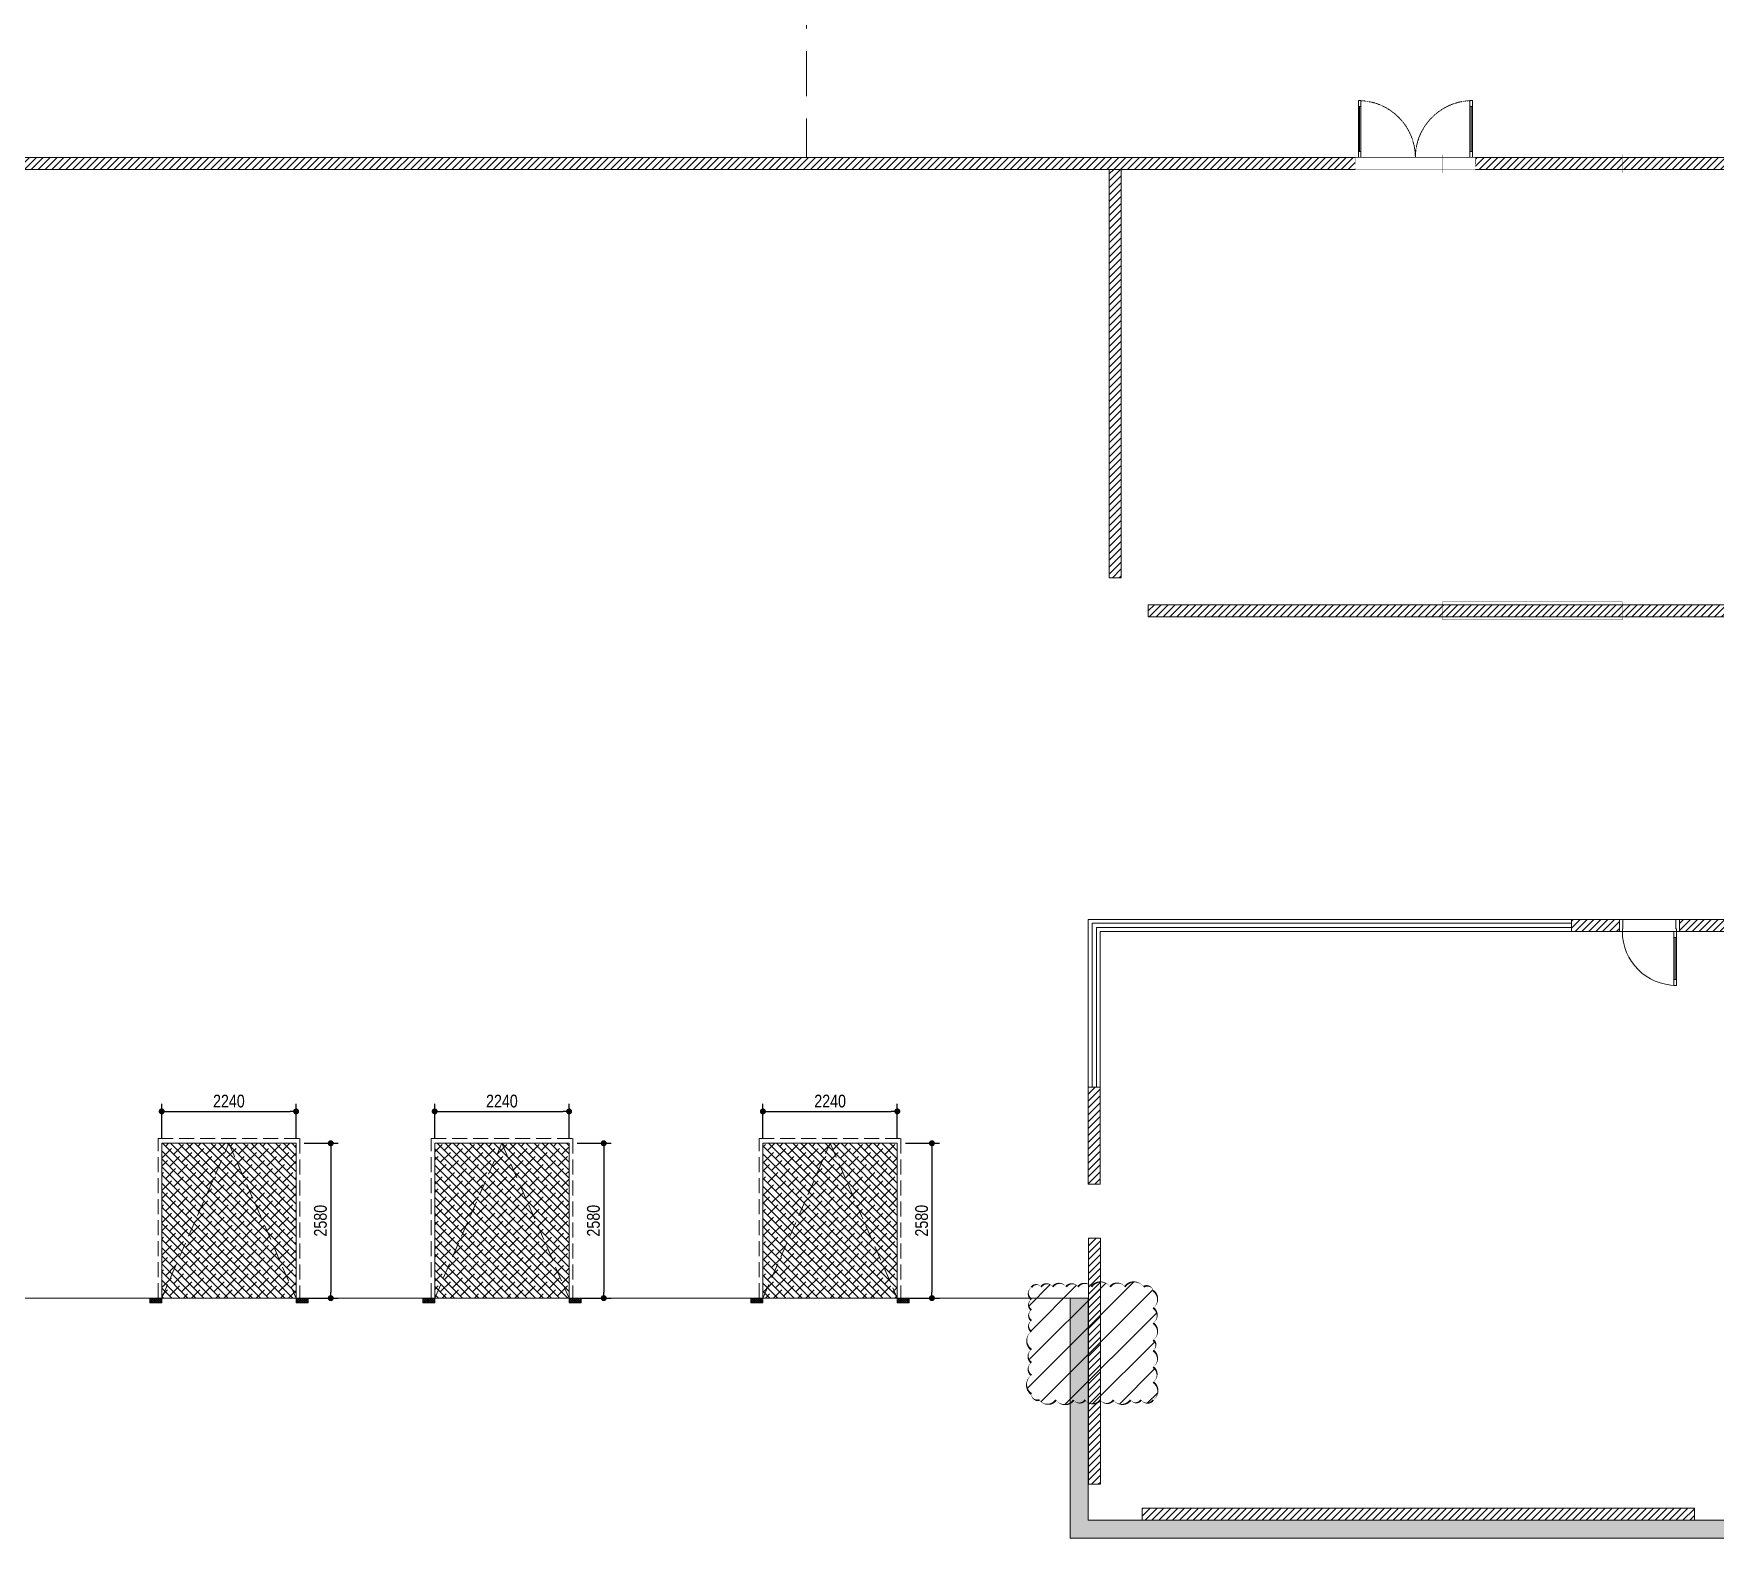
# Model space of a CAD drawing. Header units: millimetres. Extents: x -162958 to 167200, y -450 to 146301.
# Drawn here: x 49972 to 78000, y -2 to 25066 of the extents above; entities that cross this region are included whole.
import ezdxf

# ---------------------------------------------------------------- set-up
doc = ezdxf.new("R2010")
doc.units = ezdxf.units.MM
doc.set_wipeout_variables(frame=1)
for name, pattern in [('Xr_MB nha xuong CM2$0$DASH', [0.35, 0.25, -0.1]), ('Xr_MB nha xuong CM2$0$DASHED', [0.75, 0.5, -0.25]), ('Xr_MB nha xuong CM2$0$HIDDENX2', [0.75, 0.5, -0.25]), ('Xr_MB nha xuong CM2$0$Xr_MB nha xuong + VP$0$HIDDEN2', [0.1875, 0.125, -0.0625])]:
    doc.linetypes.add(name, pattern=pattern)
doc.layers.get('0').update_dxf_attribs({"lineweight": 5})
doc.layers.get('Defpoints').update_dxf_attribs({"color": 6, "lineweight": 5})
for name, color, linetype, lineweight in [('1.kich thuoc', 7, 'Continuous', 5), ('CEILING FINISHED', 253, 'Continuous', 5), ('CJSC.3-Net thay', 140, 'Continuous', 5), ('CJSC.8-Cua', 15, 'Continuous', 5), ('Xr_MB nha xuong CM2$0$A-Solid-Wall H', 9, 'Continuous', 18), ('Xr_MB nha xuong CM2$0$A-Solid-WallC', 2, 'Continuous', 5), ('Xr_MB nha xuong CM2$0$A-Solid-WallL', 6, 'Continuous', 5), ('Xr_MB nha xuong CM2$0$A-Solid-Window', 4, 'Continuous', 5), ('Xr_MB nha xuong CM2$0$CJSC.1-Be tong', 2, 'Continuous', 5), ('Xr_MB nha xuong CM2$0$CJSC.11-Khuat', 152, 'Xr_MB nha xuong CM2$0$HIDDENX2', 5), ('Xr_MB nha xuong CM2$0$CJSC.3-Net thay', 140, 'Continuous', 5), ('Xr_MB nha xuong CM2$0$CJSC.4-Net manh', 8, 'Continuous', 5), ('Xr_MB nha xuong CM2$0$CJSC.6-Hatch', 251, 'Continuous', 5), ('Xr_MB nha xuong CM2$0$Xr_MB nha xuong + VP$0$CJSC.8-Cua', 15, 'Continuous', 5)]:
    doc.layers.add(name, color=color, linetype=linetype, lineweight=lineweight)
doc.styles.add('Arial', font='arial.ttf', dxfattribs={"width": 0.8})
doc.dimstyles.new('125', dxfattribs={"dimscale": 125, "dimtxt": 1.7, "dimasz": 0.8, "dimexe": 1, "dimexo": 0, "dimgap": 0.5, "dimtad": 1, "dimdec": 0, "dimzin": 0, "dimdsep": 46, "dimtxsty": 'Arial', "dimblk": '20240511_Dot', "dimcen": 1.5, "dimclrd": 9, "dimclre": 9, "dimadec": 0, "dimazin": 0, "dimtfac": 1, "dimtdec": 0, "dimtix": 1, "dimtofl": 0, "dimtmove": 0, "dimatfit": 3, "dimldrblk": '20240511_Open30', "dimfxl": 1, "dimtolj": 1, "dimtzin": 0, "dimarcsym": 1})
pattern_1 = [(225, (2194615.53, 586811.235), (57.452426, -57.452426), [])]
pattern_2 = [(45, (2194615.53, 817811.32), (-57.452426, 57.452426), [])]

# ---------------------------------------------------------------- blocks, each defined once
blk = doc.blocks.new('*U219')
at = {"color": 0}
blk.add_line((70, 100), (70, 800), dxfattribs=at)
for points in [[(50, 0), (50, 900), (90, 900), (90, 0)], [(50, 100), (90, 100), (90, 800), (50, 800)], [(0, -200), (60, -200), (60, -40), (50, -40), (50, 0), (0, 0)], [(1000, -200), (940, -200), (940, -40), (950, -40), (950, 0), (1000, 0)]]:
    blk.add_lwpolyline(points, close=True, dxfattribs=at)
blk.add_arc((50, 0), 900, 0, 90, dxfattribs=at)
blk = doc.blocks.new('Xr_MB nha xuong CM2$0$20261F 幕墙')
at = {"layer": 'Xr_MB nha xuong CM2$0$A-Solid-Wall H'}
h = blk.add_hatch(dxfattribs=at)
h.set_pattern_fill('ANSI31', color=256, scale=650)
h.set_pattern_definition(pattern_2)
h.paths.add_polyline_path([(3284703, 2280834), (3284703, 2281034), (3204703, 2281034), (3204703, 2280834)])
h = blk.add_hatch(dxfattribs=at)
h.set_pattern_fill('ANSI31', color=256, scale=650)
h.set_pattern_definition(pattern_2)
h.paths.add_polyline_path([(3229503, 2274033), (3229703, 2274033), (3229703, 2280834), (3229503, 2280834)])
h = blk.add_hatch(dxfattribs=at)
h.set_pattern_fill('ANSI31', color=256, scale=650)
h.set_pattern_definition(pattern_2)
h.paths.add_polyline_path([(3259053, 2273384), (3259053, 2273584), (3230153, 2273584), (3230153, 2273384)])
h = blk.add_hatch(dxfattribs=at)
h.set_pattern_fill('ANSI31', color=256, scale=650, angle=-180)
h.set_pattern_definition(pattern_1)
h.paths.add_polyline_path([(3239003, 2268144), (3239003, 2268344), (3241553, 2268344), (3241553, 2268144)])
h = blk.add_hatch(dxfattribs=at)
h.set_pattern_fill('ANSI31', color=256, scale=650, angle=-180)
h.set_pattern_definition(pattern_1)
h.paths.add_polyline_path([(3229353, 2263934), (3229353, 2265546), (3229153, 2265546), (3229153, 2263934)])
h = blk.add_hatch(dxfattribs=at)
h.set_pattern_fill('ANSI31', color=256, scale=650, angle=-180)
h.set_pattern_definition(pattern_1)
edge = h.paths.add_edge_path()
edge.add_line((3229354, 2258934), (3229354, 2263034))
edge.add_line((3229354, 2263034), (3229154, 2263034))
edge.add_line((3229154, 2263034), (3229154, 2258934))
edge.add_line((3229154, 2258934), (3229353, 2258934))
h = blk.add_hatch(dxfattribs=at)
h.set_pattern_fill('GOST_WOOD', color=256, scale=25, angle=-90)
h.paths.add_polyline_path([(3245303, 2258334), (3229153, 2258334), (3229153, 2262033), (3228853, 2262033), (3228853, 2258034), (3245303, 2258034)])
h = blk.add_hatch(dxfattribs=at)
h.set_pattern_fill('ANSI31', color=256, scale=650, angle=-180)
h.set_pattern_definition(pattern_1)
h.paths.add_polyline_path([(3230053, 2258334), (3239253, 2258334), (3239253, 2258534), (3230053, 2258534)])
at = {"layer": 'CJSC.3-Net thay'}
blk.add_line((3229154, 2262033), (3205054, 2262033), dxfattribs=at)
at = {"layer": 'CJSC.8-Cua'}
blk.add_lwpolyline([(3237203, 2268344), (3229153, 2268344), (3229153, 2265546), (3229353, 2265546), (3229353, 2268144), (3237203, 2268144)], close=True, dxfattribs=at)
for points in [[(3237203, 2268278), (3229219, 2268278), (3229219, 2265546)], [(3229287, 2265546), (3229287, 2268210), (3237203, 2268210)]]:
    blk.add_lwpolyline(points, dxfattribs=at)
at = {"layer": 'Xr_MB nha xuong CM2$0$A-Solid-WallC'}
for points in [[(3284703, 2280834), (3284703, 2281034), (3204703, 2281034), (3204703, 2280834)], [(3229503, 2274033), (3229703, 2274033), (3229703, 2280834), (3229503, 2280834)], [(3259053, 2273384), (3259053, 2273584), (3230153, 2273584), (3230153, 2273384)]]:
    blk.add_lwpolyline(points, close=True, dxfattribs=at)
at = {"layer": 'Xr_MB nha xuong CM2$0$A-Solid-WallC', "linetype": 'ByBlock', "lineweight": 0, "ltscale": 0.1}
for points in [[(3239003, 2268144), (3239003, 2268344), (3241553, 2268344), (3241553, 2268144)], [(3229353, 2263934), (3229353, 2265546), (3229153, 2265546), (3229153, 2263934)], [(3230053, 2258334), (3239253, 2258334), (3239253, 2258534), (3230053, 2258534)]]:
    blk.add_lwpolyline(points, close=True, dxfattribs=at)
blk.add_lwpolyline([(3229354, 2258934), (3229354, 2263034), (3229154, 2263034), (3229154, 2258934), (3229353, 2258934)], dxfattribs=at)
at = {"layer": 'Xr_MB nha xuong CM2$0$A-Solid-WallL'}
blk.add_lwpolyline([(3245303, 2258334), (3229153, 2258334), (3229153, 2262033), (3228853, 2262033), (3228853, 2258034), (3245303, 2258034)], close=True, dxfattribs=at)
at = {"color": 250}
blk.add_wipeout([(3238003, 2268144), (3238003, 2268344), (3239003, 2268344), (3239003, 2268144)], dxfattribs=at).dxf.layer = 'Xr_MB nha xuong CM2$0$A-Solid-Window'
at = {"layer": 'Xr_MB nha xuong CM2$0$A-Solid-Wall H'}
h = blk.add_hatch(dxfattribs=at)
h.set_pattern_fill('ANSI31', color=256, scale=650, angle=-180)
h.set_pattern_definition(pattern_1)
h.paths.add_polyline_path([(3237203, 2268144), (3237203, 2268344), (3238003, 2268344), (3238003, 2268144)])
at = {"layer": 'CJSC.8-Cua'}
blk.add_lwpolyline([(3238003, 2268144), (3239003, 2268144), (3239003, 2268344), (3238003, 2268344)], close=True, dxfattribs=at)
at = {"layer": 'Xr_MB nha xuong CM2$0$A-Solid-WallC', "linetype": 'ByBlock', "lineweight": 0, "ltscale": 0.1}
blk.add_lwpolyline([(3237203, 2268144), (3237203, 2268344), (3238003, 2268344), (3238003, 2268144)], close=True, dxfattribs=at)
at = {"layer": 'CJSC.8-Cua', "rotation": 180.0000000000001}
blk.add_blockref('*U219', (3239003, 2268144), dxfattribs=at)
blk = doc.blocks.new('*U191')
for p, q in [((-1910, 850), (-1950, 850)), ((-1930, 100), (-1930, 850)), ((-90, 850), (-50, 850)), ((-70, 100), (-70, 850)), ((-1910, 100), (-1950, 100)), ((-90, 100), (-50, 100))]:
    blk.add_line(p, q)
for points in [[(-1950, 0), (-1910, 0), (-1910, 950), (-1950, 950)], [(-50, 0), (-90, 0), (-90, 950), (-50, 950)], [(-2000, -110), (-1940, -110), (-1940, -40), (-1950, -40), (-1950, 0), (-2000, 0)], [(0, -110), (-60, -110), (-60, -40), (-50, -40), (-50, 0), (0, 0)]]:
    blk.add_lwpolyline(points, close=True)
at = {"linetype": 'Xr_MB nha xuong CM2$0$Xr_MB nha xuong + VP$0$HIDDEN2'}
for centre, start, end in [((-1950, 0), 0, 90), ((-50, 0), 90, 180)]:
    blk.add_arc(centre, 950, start, end, dxfattribs=at)
blk = doc.blocks.new('Xr_MB nha xuong CM2$0$20240511dock 2000x2000')
at = {"layer": 'Xr_MB nha xuong CM2$0$CJSC.4-Net manh', "transparency": 33554687}
h = blk.add_hatch(dxfattribs=at)
h.set_pattern_fill('ANSI37', color=251, scale=200)
h.set_pattern_definition([(45, (345845.202, 514073.847), (-17.6776695, 17.6776695), []), (135, (345845.202, 514073.847), (-17.6776695, -17.6776695), [])])
h.paths.add_polyline_path([(264816, -163796), (264896, -163796), (264896, -163596), (264816, -163596)])
h.paths.add_polyline_path([(264816, -166036), (264896, -166036), (264896, -166236), (264816, -166236)])
at = {"layer": 'Xr_MB nha xuong CM2$0$CJSC.6-Hatch', "transparency": 33554559}
h = blk.add_hatch(dxfattribs=at)
h.set_pattern_fill('ANSI38', color=256, scale=30, angle=180)
h.set_pattern_definition([(225, (49094.905, 293751.26), (67.351921, -67.351921), []), (315, (49094.905, 293751.26), (202.055763, -67.351921), [238.125, -142.875])])
h.paths.add_polyline_path([(267476, -163796), (264896, -163796), (264896, -166036), (267476, -166036)])
at = {"layer": 'Xr_MB nha xuong CM2$0$CJSC.1-Be tong'}
for points in [[(264816, -163796), (264896, -163796), (264896, -163596), (264816, -163596)], [(264816, -166036), (264896, -166036), (264896, -166236), (264816, -166236)]]:
    blk.add_lwpolyline(points, close=True, dxfattribs=at)
at = {"layer": 'Xr_MB nha xuong CM2$0$CJSC.11-Khuat', "ltscale": 500}
blk.add_lwpolyline([(264896, -163796), (267476, -164916), (264896, -166036)], dxfattribs=at)
at = {"layer": 'Xr_MB nha xuong CM2$0$CJSC.4-Net manh'}
blk.add_lwpolyline([(267476, -163796), (267476, -166036), (264896, -166036), (264896, -163796)], close=True, dxfattribs=at)
at = {"layer": 'Xr_MB nha xuong CM2$0$CJSC.6-Hatch', "linetype": 'Xr_MB nha xuong CM2$0$DASH', "ltscale": 1000}
blk.add_lwpolyline([(264896, -163736), (267556, -163736), (267556, -166096), (264896, -166096)], close=True, dxfattribs=at)
blk = doc.blocks.new('20240511_Dot')
at = {"color": 0, "linetype": 'ByBlock', "lineweight": -2}
blk.add_line((-0.5, 0), (-1, 0), dxfattribs=at)
at = {"color": 0, "linetype": 'ByBlock', "const_width": 0.5}
blk.add_lwpolyline([(-0.25, 0, 1), (0.25, 0, 1)], format="xyb", close=True, dxfattribs=at)
blk = doc.blocks.new('*D302')
at = {"layer": '1.kich thuoc', "color": 9, "lineweight": -2, "transparency": 16777216}
for p, q in [((52106, 6660), (52106, 7236)), ((52206, 7111), (54246, 7111)), ((54346, 6660), (54346, 7236))]:
    blk.add_line(p, q, dxfattribs=at)
at = {"layer": 'Defpoints', "color": 0, "transparency": 16777216}
for p in [(54346, 7111), (52106, 6660), (54346, 6660)]:
    blk.add_point(p, dxfattribs=at)
at = {"layer": '1.kich thuoc', "color": 9, "lineweight": -2, "transparency": 16777216, "xscale": 100, "yscale": 100, "zscale": 100, "rotation": 180}
blk.add_blockref('20240511_Dot', (52106, 7111), dxfattribs=at)
at = {"layer": '1.kich thuoc', "color": 9, "lineweight": -2, "transparency": 16777216, "xscale": 100, "yscale": 100, "zscale": 100}
blk.add_blockref('20240511_Dot', (54346, 7111), dxfattribs=at)
at = {"layer": '1.kich thuoc', "color": 0, "transparency": 16777216, "insert": (53226, 7282), "char_height": 212.5, "attachment_point": 5, "style": 'Arial'}
blk.add_mtext('\\A1;2240', dxfattribs=at)
blk = doc.blocks.new('20240511_Open30')
at = {"color": 0, "linetype": 'ByBlock', "lineweight": -2}
for p, q in [((-1, 0.27), (0, 0)), ((0, 0), (-1, -0.27)), ((0, 0), (-1, 0))]:
    blk.add_line(p, q, dxfattribs=at)
blk = doc.blocks.new('*D303')
at = {"layer": '1.kich thuoc', "color": 9, "lineweight": -2, "transparency": 16777216}
for p, q in [((54482, 6580), (55048, 6580)), ((54923, 6480), (54923, 4100)), ((54482, 4000), (55048, 4000))]:
    blk.add_line(p, q, dxfattribs=at)
at = {"layer": 'Defpoints', "color": 0, "transparency": 16777216}
for p in [(54482, 6580), (54482, 4000), (54923, 4000)]:
    blk.add_point(p, dxfattribs=at)
at = {"layer": '1.kich thuoc', "color": 9, "lineweight": -2, "transparency": 16777216, "xscale": 100, "yscale": 100, "zscale": 100}
for p, rotation in [((54923, 6580), 90), ((54923, 4000), 270)]:
    blk.add_blockref('20240511_Dot', p, dxfattribs=dict(at, rotation=rotation))
at = {"layer": '1.kich thuoc', "color": 0, "transparency": 16777216, "insert": (54752, 5290), "char_height": 212.5, "attachment_point": 5, "rotation": 90, "style": 'Arial'}
blk.add_mtext('\\A1;2580', dxfattribs=at)
blk = doc.blocks.new('*D304')
at = {"layer": '1.kich thuoc', "color": 9, "lineweight": -2, "transparency": 16777216}
for p, q in [((56656, 6660), (56656, 7236)), ((56756, 7111), (58796, 7111)), ((58896, 6660), (58896, 7236))]:
    blk.add_line(p, q, dxfattribs=at)
at = {"layer": 'Defpoints', "color": 0, "transparency": 16777216}
for p in [(58896, 7111), (56656, 6660), (58896, 6660)]:
    blk.add_point(p, dxfattribs=at)
at = {"layer": '1.kich thuoc', "color": 9, "lineweight": -2, "transparency": 16777216, "xscale": 100, "yscale": 100, "zscale": 100, "rotation": 180}
blk.add_blockref('20240511_Dot', (56656, 7111), dxfattribs=at)
at = {"layer": '1.kich thuoc', "color": 9, "lineweight": -2, "transparency": 16777216, "xscale": 100, "yscale": 100, "zscale": 100}
blk.add_blockref('20240511_Dot', (58896, 7111), dxfattribs=at)
at = {"layer": '1.kich thuoc', "color": 0, "transparency": 16777216, "insert": (57776, 7282), "char_height": 212.5, "attachment_point": 5, "style": 'Arial'}
blk.add_mtext('\\A1;2240', dxfattribs=at)
blk = doc.blocks.new('*D285')
at = {"layer": '1.kich thuoc', "color": 9, "lineweight": -2, "transparency": 16777216}
for p, q in [((59032, 6580), (59598, 6580)), ((59473, 6480), (59473, 4100)), ((59032, 4000), (59598, 4000))]:
    blk.add_line(p, q, dxfattribs=at)
at = {"layer": 'Defpoints', "color": 0, "transparency": 16777216}
for p in [(59032, 6580), (59032, 4000), (59473, 4000)]:
    blk.add_point(p, dxfattribs=at)
at = {"layer": '1.kich thuoc', "color": 9, "lineweight": -2, "transparency": 16777216, "xscale": 100, "yscale": 100, "zscale": 100}
for p, rotation in [((59473, 6580), 90), ((59473, 4000), 270)]:
    blk.add_blockref('20240511_Dot', p, dxfattribs=dict(at, rotation=rotation))
at = {"layer": '1.kich thuoc', "color": 0, "transparency": 16777216, "insert": (59302, 5290), "char_height": 212.5, "attachment_point": 5, "rotation": 90, "style": 'Arial'}
blk.add_mtext('\\A1;2580', dxfattribs=at)
blk = doc.blocks.new('*D273')
at = {"layer": '1.kich thuoc', "color": 9, "lineweight": -2, "transparency": 16777216}
for p, q in [((62126, 6660), (62126, 7236)), ((62226, 7111), (64266, 7111)), ((64366, 6660), (64366, 7236))]:
    blk.add_line(p, q, dxfattribs=at)
at = {"layer": 'Defpoints', "color": 0, "transparency": 16777216}
for p in [(64366, 7111), (62126, 6660), (64366, 6660)]:
    blk.add_point(p, dxfattribs=at)
at = {"layer": '1.kich thuoc', "color": 9, "lineweight": -2, "transparency": 16777216, "xscale": 100, "yscale": 100, "zscale": 100, "rotation": 180}
blk.add_blockref('20240511_Dot', (62126, 7111), dxfattribs=at)
at = {"layer": '1.kich thuoc', "color": 9, "lineweight": -2, "transparency": 16777216, "xscale": 100, "yscale": 100, "zscale": 100}
blk.add_blockref('20240511_Dot', (64366, 7111), dxfattribs=at)
at = {"layer": '1.kich thuoc', "color": 0, "transparency": 16777216, "insert": (63246, 7282), "char_height": 212.5, "attachment_point": 5, "style": 'Arial'}
blk.add_mtext('\\A1;2240', dxfattribs=at)
blk = doc.blocks.new('*D274')
at = {"layer": '1.kich thuoc', "color": 9, "lineweight": -2, "transparency": 16777216}
for p, q in [((64502, 6580), (65068, 6580)), ((64943, 6480), (64943, 4100)), ((64502, 4000), (65068, 4000))]:
    blk.add_line(p, q, dxfattribs=at)
at = {"layer": 'Defpoints', "color": 0, "transparency": 16777216}
for p in [(64502, 6580), (64502, 4000), (64943, 4000)]:
    blk.add_point(p, dxfattribs=at)
at = {"layer": '1.kich thuoc', "color": 9, "lineweight": -2, "transparency": 16777216, "xscale": 100, "yscale": 100, "zscale": 100}
for p, rotation in [((64943, 6580), 90), ((64943, 4000), 270)]:
    blk.add_blockref('20240511_Dot', p, dxfattribs=dict(at, rotation=rotation))
at = {"layer": '1.kich thuoc', "color": 0, "transparency": 16777216, "insert": (64772, 5290), "char_height": 212.5, "attachment_point": 5, "rotation": 90, "style": 'Arial'}
blk.add_mtext('\\A1;2580', dxfattribs=at)

msp = doc.modelspace()

# ---------------------------------------------------------------- hatches: boundary and pattern name
at = {"layer": 'CEILING FINISHED'}
h = msp.add_hatch(dxfattribs=at)
h.set_pattern_fill('ANSI31', color=5, scale=100)
h.set_pattern_definition([(45, (-1986836.85, 126839), (-224.506403, 224.506403), [])])
edge = h.paths.add_edge_path()
edge.add_arc((68525.4, 2452.7), 182.7, 305, 415)
edge.add_arc((68543.1, 2726.6), 151.7, 305, 415)
edge.add_arc((68532.9, 2989.8), 169.6, 305, 415)
edge.add_arc((68569.7, 3215.1), 105.4, 305, 415)
edge.add_arc((68531, 3443), 172.8, 305, 415)
edge.add_arc((68541.1, 3711.8), 155.2, 305, 415)
edge.add_arc((68530.4, 3981.4), 174, 305, 415)
edge.add_arc((68528.4, 4100.8), 104.4, 12.80732, 122.80732)
edge.add_arc((68313.9, 4077.9), 192.9, 35, 145)
edge.add_arc((68034.4, 4103.4), 148.4, 35, 145)
edge.add_arc((67756.3, 4079), 191, 35, 145)
edge.add_arc((67488.4, 4110.4), 136.1, 35, 145)
edge.add_arc((67278.5, 4119.6), 120.1, 35, 145)
edge.add_arc((67067.8, 4109.9), 137.1, 35, 145)
edge.add_arc((66858, 4120.3), 119, 35, 145)
edge.add_arc((66684, 4127.8), 97.7, 38.43523, 148.43523)
edge.add_arc((66670.3, 4079.8), 121.1, 125, 235)
edge.add_arc((66663.6, 3890.9), 109.5, 125, 235)
edge.add_arc((66662.4, 3713.2), 107.4, 125, 235)
edge.add_arc((66665.3, 3533.2), 112.4, 125, 235)
edge.add_arc((66705.6, 3291.4), 182.7, 125, 235)
edge.add_arc((66676.8, 3033.3), 132.4, 125, 235)
edge.add_arc((66674.1, 2820.2), 127.7, 125, 235)
edge.add_arc((66710.1, 2559.6), 190.4, 125, 235)
edge.add_arc((66703.4, 2400.5), 102.7, 178.26193, 288.26193)
edge.add_arc((66873.1, 2399.3), 167.9, 215, 325)
edge.add_arc((67158.5, 2406.5), 180.4, 215, 325)
edge.add_arc((67402.1, 2370.1), 117, 215, 325)
edge.add_arc((67623.2, 2390.8), 153, 215, 325)
edge.add_arc((67859.2, 2380.5), 135.1, 215, 325)
edge.add_arc((68111.4, 2402.1), 172.8, 215, 325)
edge.add_arc((68341.1, 2364.7), 107.5, 215, 325)
edge.add_arc((68529.6, 2373.4), 122.7, 215, 325)

# ---------------------------------------------------------------- linework, layer by layer
at = {"layer": 'CEILING FINISHED', "color": 5}
msp.add_lwpolyline([(68630.2, 2303, 0, 33.3, 0.5205671), (68630.2, 2602.3, 0, 33.3, 0.5205671), (68630.2, 2850.9, 0, 33.3, 0.5205671), (68630.2, 3128.7, 0, 33.3, 0.5205671), (68630.2, 3301.5, 0, 33.3, 0.5205671), (68630.2, 3584.6, 0, 33.3, 0.5205671), (68630.2, 3838.9, 0, 33.3, 0.5205671), (68630.2, 4123.9, 0, 33.3, 0.5205671), (68471.9, 4188.5, 0, 33.3, 0.5205671), (68155.9, 4188.5, 0, 33.3, 0.5205671), (67912.8, 4188.5, 0, 33.3, 0.5205671), (67599.9, 4188.5, 0, 33.3, 0.5205671), (67376.8, 4188.5, 0, 33.3, 0.5205671), (67180.1, 4188.5, 0, 33.3, 0.5205671), (66955.5, 4188.5, 0, 33.3, 0.5205671), (66760.5, 4188.5, 0, 33.3, 0.5205671), (66600.8, 4178.9, 0, 33.3, 0.5205671), (66600.8, 3980.6, 0, 33.3, 0.5205671), (66600.8, 3801.2, 0, 33.3, 0.5205671), (66600.8, 3625.3, 0, 33.3, 0.5205671), (66600.8, 3441.1, 0, 33.3, 0.5205671), (66600.8, 3141.8, 0, 33.3, 0.5205671), (66600.8, 2924.8, 0, 33.3, 0.5205671), (66600.8, 2715.6, 0, 33.3, 0.5205671), (66600.8, 2403.6, 0, 33.3, 0.5205671), (66735.6, 2303, 0, 33.3, 0.5205671), (67010.7, 2303, 0, 33.3, 0.5205671), (67306.3, 2303, 0, 33.3, 0.5205671), (67497.9, 2303, 0, 33.3, 0.5205671), (67748.5, 2303, 0, 33.3, 0.5205671), (67969.9, 2303, 0, 33.3, 0.5205671), (68253, 2303, 0, 33.3, 0.5205671), (68429.1, 2303, 0, 33.3, 0.5205671)], format="xyseb", close=True, dxfattribs=at)

# ---------------------------------------------------------------- next in the draw order: block references
at = {"layer": 'CJSC.8-Cua'}
msp.add_blockref('Xr_MB nha xuong CM2$0$20261F 幕墙', (-3161603.5, -2258033.7), dxfattribs=at)

# ---------------------------------------------------------------- next in the draw order: linework, layer by layer
at = {"layer": 'Xr_MB nha xuong CM2$0$A-Solid-Window', "color": 160, "linetype": 'Xr_MB nha xuong CM2$0$DASH', "ltscale": 500, "const_width": 5}
msp.add_lwpolyline([(73449.8, 15299.9), (73449.8, 15599.9), (76449.8, 15599.9), (76449.8, 15299.9)], close=True, dxfattribs=at)
at = {"layer": 'Xr_MB nha xuong CM2$0$CJSC.11-Khuat', "ltscale": 1500}
msp.add_lwpolyline([(117849.8, 127300), (117849.8, 23000), (114949.8, 23000), (114949.8, 26000), (115149.8, 26000), (115149.8, 65100), (106049.8, 65100), (106049.8, 73799.9), (115149.8, 73799.9), (115149.8, 124900), (62849.8, 124900), (62849.8, 23000), (48149.8, 23000), (48149.8, 124900), (30249.8, 124900), (30249.8, 127300)], dxfattribs=at)
at = {"layer": 'Xr_MB nha xuong CM2$0$CJSC.4-Net manh', "linetype": 'Xr_MB nha xuong CM2$0$DASHED', "ltscale": 2000, "const_width": 3}
msp.add_lwpolyline([(-0.2, -0.2), (165999.8, -0.2), (165999.8, 146299.9), (-0.2, 146299.9)], close=True, dxfattribs=at)

# ---------------------------------------------------------------- next in the draw order: block references
at = {"layer": 'Xr_MB nha xuong CM2$0$CJSC.3-Net thay', "rotation": 90.00000000000003}
for p in [(-111690.1, -260896), (-107140.1, -260896), (-101670.1, -260896)]:
    msp.add_blockref('Xr_MB nha xuong CM2$0$20240511dock 2000x2000', p, dxfattribs=at)
at = {"layer": 'Xr_MB nha xuong CM2$0$Xr_MB nha xuong + VP$0$CJSC.8-Cua', "xscale": -1}
msp.add_blockref('*U191', (71999.8, 23000), dxfattribs=at)

# ---------------------------------------------------------------- next in the draw order: dimensions: what is measured, and where the dimension line sits
at = {"layer": '1.kich thuoc'}
for base, p1, p2, picture, middle in [((54345.6, 7111.3), (52105.6, 6659.9), (54345.6, 6659.9), '*D302', (53225.6, 7282.3)), ((58895.6, 7111.3), (56655.6, 6659.9), (58895.6, 6659.9), '*D304', (57775.6, 7282.3)), ((64365.6, 7111.3), (62125.6, 6659.9), (64365.6, 6659.9), '*D273', (63245.6, 7282.3))]:
    dim = msp.add_linear_dim(base=base, p1=p1, p2=p2, dimstyle='125', dxfattribs=at)
    dim.commit()
    dim.dimension.update_dxf_attribs({"geometry": picture, "text_midpoint": middle})
for base, p1, p2, picture, middle in [((54922.6, 3999.9), (54482, 6579.9), (54482, 3999.9), '*D303', (54751.7, 5289.9)), ((59472.7, 3999.9), (59032, 6579.9), (59032, 3999.9), '*D285', (59301.7, 5289.9)), ((64942.6, 3999.9), (64502, 6579.9), (64502, 3999.9), '*D274', (64771.7, 5289.9))]:
    dim = msp.add_linear_dim(base=base, p1=p1, p2=p2, angle=90, dimstyle='125', dxfattribs=at)
    dim.commit()
    dim.dimension.update_dxf_attribs({"geometry": picture, "text_midpoint": middle})

# ---------------------------------------------------------------- next in the draw order: wipeouts: each hides what was drawn before it
at = {"color": 250}
msp.add_wipeout([(73999.8, 22800), (73999.8, 23000), (71999.8, 23000), (71999.8, 22800)], dxfattribs=at).dxf.layer = 'Xr_MB nha xuong CM2$0$Xr_MB nha xuong + VP$0$CJSC.8-Cua'

# ---------------------------------------------------------------- next in the draw order: linework, layer by layer
at = {"layer": 'Xr_MB nha xuong CM2$0$A-Solid-Window', "color": 160, "linetype": 'Xr_MB nha xuong CM2$0$DASH', "ltscale": 500, "const_width": 5}
msp.add_lwpolyline([(73449.8, 22749.9), (73449.8, 23049.9), (76449.8, 23049.9), (76449.8, 22749.9)], close=True, dxfattribs=at)

doc.saveas('drawing.dxf')
